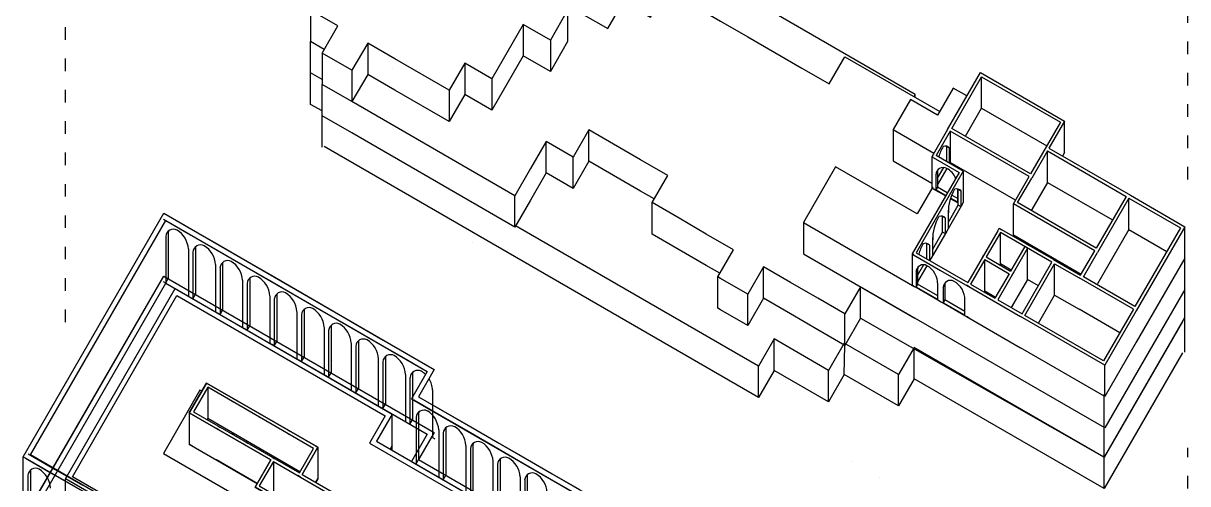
# Model space of a CAD drawing. Header units: metres. Extents: x 1950 to 2882, y 2050 to 2715.
# Drawn here: x 2623.6 to 2735, y 2317.5 to 2361.6 of the extents above; entities that cross this region are included whole.
import ezdxf

# ---------------------------------------------------------------- set-up
doc = ezdxf.new("R2010")
doc.units = ezdxf.units.M
doc.linetypes.add('ACAD_ISO03W100', pattern=[30, 12, -18])
for name, color, linetype in [('BACK 1', 250, 'Continuous'), ('BRICK WALLS', 250, 'Continuous'), ('CONTEXT', 250, 'Continuous'), ('OUTLINE', 250, 'Continuous'), ('PILARS', 250, 'Continuous')]:
    doc.layers.add(name, color=color, linetype=linetype)
doc.layers.add('DOUBLE SKIN FACADE', color=250, linetype='Continuous', transparency=0.5)
doc.layers.add('lineass', color=250, linetype='ACAD_ISO03W100', transparency=0.5)

msp = doc.modelspace()

# ---------------------------------------------------------------- linework, layer by layer
at = {"layer": 'BACK 1'}
msp.add_line((2637.01, 2320.43), (2644.81, 2315.93), dxfattribs=at)
for points in [[(2659.47, 2298.92), (2660.97, 2301.52), (2658.37, 2303.02), (2659.87, 2305.62), (2654.67, 2308.62), (2656.17, 2311.22), (2645.78, 2317.22), (2647.28, 2319.81), (2639.49, 2324.31), (2641.14, 2327.17)], [(2641.14, 2327.17), (2651.79, 2321.02), (2650.29, 2318.42), (2671.07, 2306.42), (2669.57, 2303.82), (2687.76, 2293.32), (2686.26, 2290.73), (2701.85, 2281.73), (2700.35, 2279.13), (2710.74, 2273.13), (2709.09, 2270.27), (2703.89, 2273.27), (2702.39, 2270.67), (2697.2, 2273.67), (2695.7, 2271.07), (2661.66, 2290.72), (2663.16, 2293.32), (2660.57, 2294.82)], [(2640.69, 2326.39), (2640.51, 2326.49), (2637.01, 2320.43)], [(2645.98, 2317.56), (2642.08, 2319.81)], [(2651.79, 2318.02), (2651.59, 2317.67)]]:
    msp.add_lwpolyline(points, dxfattribs=at)
at = {"layer": 'BRICK WALLS'}
for p, q in [((2715.32, 2353.46), (2715.32, 2356.46)), ((2723.27, 2349.22), (2723.27, 2352.22)), ((2712.06, 2351.41), (2710.56, 2348.81)), ((2712.32, 2351.26), (2710.97, 2348.92)), ((2712.32, 2351.26), (2712.32, 2348.26)), ((2711.99, 2348.34), (2711.99, 2349.78)), ((2712.25, 2349.63), (2711.99, 2349.78)), ((2712.25, 2348.19), (2712.25, 2349.63)), ((2721.62, 2346.36), (2721.62, 2349.36)), ((2710.64, 2348.94), (2710.56, 2348.81)), ((2710.56, 2348.81), (2710.56, 2345.81)), ((2710.69, 2348.74), (2710.56, 2348.81)), ((2710.69, 2348.74), (2713.16, 2347.31)), ((2713.57, 2347.42), (2710.97, 2348.92)), ((2713.16, 2347.31), (2708.66, 2339.52)), ((2713.57, 2347.42), (2709.07, 2339.63)), ((2710.95, 2347.09), (2711.1, 2347.35)), ((2710.95, 2347.09), (2710.95, 2345.65)), ((2711.1, 2347.35), (2711.1, 2345.91)), ((2713.57, 2347.42), (2713.57, 2344.42)), ((2710.56, 2345.81), (2710.69, 2345.74)), ((2710.95, 2345.59), (2710.69, 2345.74)), ((2711.1, 2345.91), (2710.95, 2345.65)), ((2711.89, 2345.11), (2710.95, 2345.65)), ((2711.86, 2345.06), (2710.95, 2345.59)), ((2712.04, 2345.37), (2711.1, 2345.91)), ((2713.03, 2344.8), (2712.45, 2345.13)), ((2713.03, 2344.45), (2713.03, 2345.73)), ((2713.09, 2344.18), (2713.09, 2345.68)), ((2713.35, 2345.53), (2713.09, 2345.68)), ((2713.35, 2344.03), (2713.35, 2345.53)), ((2729.41, 2341.86), (2729.41, 2344.86)), ((2713.03, 2344.39), (2712.33, 2344.79)), ((2713.03, 2344.45), (2712.35, 2344.84)), ((2713.09, 2344.36), (2713.03, 2344.39)), ((2713.35, 2344.03), (2713.09, 2344.18)), ((2713.5, 2344.29), (2713.57, 2344.42)), ((2718.36, 2341.31), (2718.36, 2344.31)), ((2711.59, 2341.59), (2711.59, 2343.09)), ((2711.85, 2342.94), (2711.59, 2343.09)), ((2711.85, 2341.44), (2711.85, 2342.94)), ((2712.15, 2341.96), (2712.15, 2343.7)), ((2711.85, 2341.44), (2711.59, 2341.59)), ((2717.01, 2341.98), (2717.27, 2341.83)), ((2717.12, 2338.57), (2717.12, 2341.57)), ((2734.76, 2339.12), (2734.76, 2342.12)), ((2710.09, 2339.04), (2710.09, 2340.49)), ((2710.35, 2340.34), (2710.09, 2340.49)), ((2710.65, 2339.36), (2710.65, 2341.1)), ((2708.66, 2339.52), (2708.66, 2336.52)), ((2708.79, 2339.44), (2708.66, 2339.52)), ((2708.79, 2339.44), (2711.39, 2337.94)), ((2709.07, 2339.63), (2714.01, 2336.78)), ((2710.35, 2338.89), (2710.35, 2340.34)), ((2719.71, 2337.07), (2719.71, 2340.07)), ((2715.62, 2335.97), (2715.62, 2338.97)), ((2722.31, 2335.57), (2722.31, 2338.57)), ((2709.05, 2337.79), (2709.2, 2338.05)), ((2709.05, 2337.79), (2709.05, 2336.35)), ((2709.2, 2338.05), (2709.2, 2336.61)), ((2711.39, 2337.94), (2713.99, 2336.44)), ((2708.79, 2336.44), (2708.66, 2336.52)), ((2709.05, 2336.29), (2708.79, 2336.44)), ((2709.2, 2336.61), (2709.05, 2336.35)), ((2711.13, 2335.15), (2709.05, 2336.35)), ((2711.13, 2335.09), (2709.05, 2336.29)), ((2711.13, 2335.5), (2709.2, 2336.61)), ((2711.13, 2335.15), (2711.13, 2336.59)), ((2711.65, 2336.29), (2711.8, 2336.55)), ((2711.65, 2336.29), (2711.65, 2334.85)), ((2711.8, 2336.55), (2711.8, 2335.11)), ((2711.39, 2334.94), (2711.13, 2335.09)), ((2711.65, 2334.79), (2711.39, 2334.94)), ((2711.8, 2335.11), (2711.65, 2334.85)), ((2713.73, 2333.65), (2711.65, 2334.85)), ((2713.73, 2334), (2711.8, 2335.11)), ((2713.73, 2333.65), (2713.73, 2335.09)), ((2713.73, 2333.59), (2711.65, 2334.79)), ((2713.99, 2333.44), (2713.73, 2333.59)), ((2727.11, 2325.87), (2727.11, 2328.87)), ((2641.25, 2326.76), (2641.25, 2323.76)), ((2639.49, 2324.31), (2639.49, 2321.31)), ((2639.49, 2321.31), (2645.98, 2317.56)), ((2651.79, 2321.02), (2651.79, 2318.02)), ((2647.54, 2319.66), (2647.54, 2316.66))]:
    msp.add_line(p, q, dxfattribs=at)
for points in [[(2712.06, 2351.41), (2715.21, 2356.87)], [(2715.21, 2356.87), (2723.27, 2352.22), (2721.77, 2349.62)], [(2713.77, 2350.77), (2715.32, 2353.46), (2721.56, 2349.86)], [(2719.86, 2346.91), (2712.32, 2351.26)], [(2721.62, 2349.36), (2729.15, 2345.01), (2726.3, 2340.07), (2718.77, 2344.42), (2720.12, 2346.76)], [(2721.62, 2349.36), (2720.12, 2346.76)], [(2721.77, 2349.62), (2729.56, 2345.12)], [(2712.32, 2348.26), (2712.27, 2348.17)], [(2718.56, 2344.66), (2712.32, 2348.26)], [(2723.27, 2349.22), (2723.06, 2348.86)], [(2711.1, 2346.75), (2711.7, 2347.78)], [(2711.99, 2347.69), (2711.1, 2346.15)], [(2726.15, 2339.81), (2718.36, 2344.31), (2719.86, 2346.91)], [(2721.62, 2346.36), (2720.12, 2343.76)], [(2721.62, 2346.36), (2727.85, 2342.76)], [(2729.41, 2344.86), (2734.35, 2342.01), (2730, 2334.48), (2725.06, 2337.33), (2726.41, 2339.66)], [(2729.41, 2344.86), (2726.41, 2339.66)], [(2729.56, 2345.12), (2734.76, 2342.12), (2730.11, 2334.07)], [(2713.5, 2344.29), (2712, 2341.7)], [(2712.15, 2342.56), (2713.09, 2344.18)], [(2720.07, 2343.67), (2720.12, 2343.76)], [(2712, 2341.7), (2710.5, 2339.1)], [(2710.65, 2339.96), (2711.59, 2341.59)], [(2716.86, 2341.72), (2714.01, 2336.78)], [(2717.12, 2341.57), (2715.77, 2339.23)], [(2716.86, 2341.72), (2717.01, 2341.98)], [(2722.05, 2338.72), (2717.12, 2341.57)], [(2722.2, 2338.98), (2717.27, 2341.83)], [(2729.41, 2341.86), (2726.41, 2336.66)], [(2729.41, 2341.86), (2733.05, 2339.76)], [(2724.85, 2337.56), (2718.36, 2341.31)], [(2719.6, 2340.48), (2719.86, 2340.33)], [(2715.36, 2339.12), (2715.51, 2339.38)], [(2719.71, 2340.07), (2716.86, 2335.13)], [(2719.45, 2340.22), (2718.1, 2337.88)], [(2719.71, 2340.07), (2719.71, 2340.07), (2719.45, 2340.22)], [(2724.8, 2337.48), (2726.15, 2339.81)], [(2709.2, 2337.45), (2709.8, 2338.49)], [(2710.09, 2338.39), (2709.2, 2336.85)], [(2710.5, 2339.1), (2710.37, 2338.88)], [(2715.62, 2338.97), (2714.27, 2336.63), (2716.6, 2335.28)], [(2715.62, 2338.97), (2717.95, 2337.62)], [(2715.77, 2339.23), (2718.1, 2337.88)], [(2717.12, 2338.57), (2717.07, 2338.48)], [(2718.16, 2337.97), (2717.12, 2338.57)], [(2719.2, 2333.78), (2722.05, 2338.72)], [(2729.85, 2334.22), (2727, 2329.28), (2719.46, 2333.63), (2722.31, 2338.57), (2724.65, 2337.22)], [(2722.2, 2338.98), (2724.8, 2337.48)], [(2734.76, 2339.12), (2730.11, 2331.07)], [(2717.95, 2337.62), (2716.6, 2335.28)], [(2719.71, 2337.07), (2718.16, 2334.38)], [(2718.36, 2337.73), (2718.21, 2337.47)], [(2720.75, 2336.47), (2719.71, 2337.07)], [(2729.85, 2334.22), (2724.65, 2337.22)], [(2713.86, 2336.52), (2719.05, 2333.52)], [(2714.12, 2336.37), (2713.86, 2336.52)], [(2715.62, 2335.97), (2715.57, 2335.88)], [(2715.62, 2335.97), (2716.66, 2335.37)], [(2726.36, 2336.58), (2726.41, 2336.66)], [(2716.86, 2335.13), (2719.2, 2333.78)], [(2720.76, 2332.88), (2722.31, 2335.57), (2724.65, 2334.22)], [(2718.36, 2334.73), (2718.21, 2334.47)], [(2730.11, 2334.07), (2727.11, 2328.87), (2719.05, 2333.52)], [(2728.55, 2331.97), (2724.65, 2334.22)], [(2713.86, 2333.52), (2719.05, 2330.52)], [(2730.11, 2331.07), (2727.11, 2325.87), (2719.05, 2330.52)], [(2650.29, 2318.42), (2651.79, 2321.02), (2641.14, 2327.17), (2639.49, 2324.31), (2647.28, 2319.81)], [(2650.08, 2318.66), (2641.25, 2323.76), (2641.2, 2323.67)], [(2647.28, 2319.81), (2645.78, 2317.22), (2656.17, 2311.22)], [(2647.54, 2319.66), (2646.19, 2317.32), (2656.32, 2311.47)], [(2647.54, 2319.66), (2650.14, 2318.16)], [(2650.14, 2318.16), (2660.27, 2312.31)], [(2650.29, 2318.42), (2660.42, 2312.57)], [(2651.59, 2317.67), (2651.79, 2318.02)]]:
    msp.add_lwpolyline(points, dxfattribs=at)
for points in [[(2715.32, 2356.46), (2722.86, 2352.11), (2720.01, 2347.17), (2712.47, 2351.52)], [(2650.03, 2318.57), (2651.38, 2320.91), (2641.25, 2326.76), (2639.9, 2324.42)], [(2705.54, 2318.14), (2705.54, 2318.14)]]:
    msp.add_lwpolyline(points, close=True, dxfattribs=at)
for centre, radius, start, end in [((2715.08, 2347.67), 4.03, 148.2892, 163.9213), ((2711.85, 2349.34), 0.496, 36.206, 113.794), ((2711.59, 2349.49), 0.496, 36.206, 42.387), ((2711.64, 2347.09), 0.693, 60, 180), ((2711.79, 2347.35), 0.693, 162.5039, 180), ((2710.95, 2345.89), 2.08, 24.7356, 60), ((2716.17, 2343.58), 4.03, 148.2892, 181.7108), ((2712.95, 2345.24), 0.496, 36.206, 113.794), ((2712.69, 2345.39), 0.496, 36.206, 42.387), ((2714.67, 2340.98), 4.03, 148.2892, 181.7108), ((2711.45, 2342.64), 0.496, 36.206, 113.794), ((2711.19, 2342.79), 0.496, 36.206, 42.387), ((2713.17, 2338.38), 4.03, 148.2892, 163.9213), ((2709.95, 2340.04), 0.496, 36.206, 113.794), ((2709.69, 2340.19), 0.496, 36.206, 42.387), ((2709.74, 2337.79), 0.693, 60, 180), ((2709.89, 2338.05), 0.693, 162.5039, 180), ((2709.05, 2336.59), 2.08, 0, 60), ((2712.34, 2336.29), 0.693, 60, 180), ((2712.49, 2336.55), 0.693, 162.5039, 180), ((2711.65, 2335.09), 2.08, 0, 60)]:
    msp.add_arc(centre, radius, start, end, dxfattribs=at)
at = {"layer": 'CONTEXT'}
for p, q in [((2653.7, 2361.32), (2651.1, 2362.82)), ((2651.1, 2362.82), (2651.1, 2359.82)), ((2675.7, 2362.83), (2674.05, 2359.97)), ((2675.7, 2362.83), (2675.7, 2359.83)), ((2652.2, 2358.73), (2653.7, 2361.32)), ((2671.45, 2361.47), (2668.45, 2356.27)), ((2674.05, 2359.97), (2671.45, 2361.47)), ((2671.45, 2361.47), (2671.45, 2358.47)), ((2652.4, 2359.07), (2651.1, 2359.82)), ((2656.56, 2359.67), (2655.06, 2357.08)), ((2659.15, 2358.17), (2656.56, 2359.67)), ((2656.56, 2359.67), (2656.56, 2356.67)), ((2674.05, 2359.97), (2674.05, 2356.97)), ((2675.7, 2359.83), (2674.05, 2356.97)), ((2655.06, 2357.08), (2652.2, 2358.73)), ((2652.2, 2358.73), (2652.2, 2355.73)), ((2671.45, 2358.47), (2668.45, 2353.27)), ((2674.05, 2356.97), (2671.45, 2358.47)), ((2664.35, 2355.17), (2659.15, 2358.17)), ((2665.85, 2357.77), (2664.35, 2355.17)), ((2668.45, 2356.27), (2665.85, 2357.77)), ((2665.85, 2357.77), (2665.85, 2354.77)), ((2655.06, 2357.08), (2655.06, 2354.08)), ((2656.56, 2356.67), (2655.06, 2354.08)), ((2659.15, 2355.17), (2656.56, 2356.67)), ((2668.45, 2356.27), (2668.45, 2353.27)), ((2655.06, 2354.08), (2652.2, 2355.73)), ((2652.2, 2352.73), (2652.2, 2355.73)), ((2664.35, 2352.17), (2659.15, 2355.17)), ((2664.35, 2355.17), (2664.35, 2352.17)), ((2712.61, 2355.37), (2711.11, 2352.77)), ((2713.91, 2354.62), (2712.61, 2355.37)), ((2665.85, 2354.77), (2664.35, 2352.17)), ((2668.45, 2353.27), (2665.85, 2354.77)), ((2708.52, 2354.27), (2706.87, 2351.41)), ((2711.11, 2352.77), (2708.52, 2354.27)), ((2652.2, 2349.73), (2652.2, 2352.73)), ((2677.74, 2348.37), (2677.74, 2351.37)), ((2706.87, 2351.41), (2710.76, 2349.16)), ((2706.87, 2351.41), (2706.87, 2348.41)), ((2673.65, 2347.27), (2673.65, 2350.27)), ((2676.24, 2345.77), (2676.24, 2348.77)), ((2706.87, 2348.41), (2710.56, 2346.28)), ((2670.65, 2342.08), (2670.65, 2345.08)), ((2710.64, 2345.94), (2709.14, 2343.35)), ((2683.78, 2341.42), (2683.78, 2344.42)), ((2698.27, 2342.52), (2698.27, 2339.52)), ((2694.43, 2335.27), (2694.43, 2338.27)), ((2690.07, 2334.32), (2690.07, 2337.32)), ((2703.72, 2333.37), (2703.72, 2336.37)), ((2692.93, 2332.67), (2692.93, 2335.67)), ((2702.22, 2330.77), (2702.22, 2333.77)), ((2703.72, 2333.37), (2727.05, 2320.07)), ((2727.11, 2320.18), (2734.76, 2333.43)), ((2695.47, 2328.38), (2695.47, 2331.38)), ((2702.17, 2327.98), (2702.22, 2330.77)), ((2708.87, 2327.57), (2708.87, 2330.44)), ((2693.97, 2325.78), (2693.97, 2328.78)), ((2700.67, 2325.38), (2700.67, 2328.38)), ((2707.37, 2324.98), (2707.37, 2327.98))]:
    msp.add_line(p, q, dxfattribs=at)
for points in [[(2708.85, 2354.54), (2708.97, 2354.76), (2693.38, 2363.76), (2694.88, 2366.36), (2687.22, 2370.78)], [(2680.2, 2367.62), (2680.05, 2367.36), (2677.45, 2368.86), (2676.1, 2366.52), (2678.7, 2365.02), (2677.2, 2362.42), (2679.54, 2361.07), (2681.04, 2363.67), (2683.63, 2362.17), (2685.13, 2364.77), (2687.73, 2363.27), (2690.33, 2361.77), (2692.93, 2360.27), (2695.53, 2358.77), (2698.12, 2357.27), (2700.72, 2355.77), (2702.22, 2358.37), (2711.32, 2353.12)], [(2651.1, 2353.82), (2651.1, 2356.82), (2651.1, 2359.82)], [(2652.4, 2359.07), (2651.1, 2359.82)], [(2652.4, 2359.07), (2652.4, 2359.08)], [(2652.2, 2356.19), (2651.1, 2356.82)], [(2652.2, 2353.19), (2651.1, 2353.82)], [(2702.22, 2333.77), (2699.63, 2335.27), (2697.03, 2336.77), (2694.43, 2338.27), (2692.93, 2335.67), (2690.33, 2337.17), (2690.07, 2337.32), (2691.57, 2339.92), (2688.97, 2341.42), (2686.38, 2342.92), (2683.78, 2344.42), (2685.28, 2347.02), (2682.68, 2348.52), (2680.08, 2350.02), (2677.74, 2351.37), (2676.24, 2348.77), (2673.65, 2350.27), (2672.15, 2347.67), (2670.65, 2345.08), (2655.06, 2354.08)], [(2708.97, 2354.47), (2708.97, 2354.76)], [(2655.06, 2351.08), (2652.2, 2352.73)], [(2683.98, 2344.77), (2682.68, 2345.52), (2680.08, 2347.02), (2677.74, 2348.37), (2676.24, 2345.77), (2673.65, 2347.27), (2672.15, 2344.67), (2670.65, 2342.08), (2655.06, 2351.08)], [(2734.55, 2330.06), (2727.05, 2317.07), (2708.87, 2327.57), (2707.37, 2324.98), (2702.17, 2327.98), (2700.67, 2325.38), (2695.47, 2328.38), (2693.97, 2325.78), (2652.4, 2349.78)], [(2723.06, 2348.86), (2723.06, 2348.87)], [(2709.14, 2343.35), (2701.34, 2347.85), (2698.27, 2342.52)], [(2734.55, 2333.07), (2734.55, 2333.06), (2727.05, 2320.07), (2708.87, 2330.57), (2707.37, 2327.98), (2702.17, 2330.98), (2700.67, 2328.38), (2695.47, 2331.38), (2693.97, 2328.78), (2670.72, 2342.21)], [(2698.27, 2342.52), (2708.92, 2336.37)], [(2690.27, 2337.67), (2688.97, 2338.42), (2686.38, 2339.92), (2683.78, 2341.42)], [(2698.27, 2339.52), (2708.92, 2333.37)], [(2734.76, 2330.12), (2734.76, 2333.12), (2734.76, 2336.12), (2734.76, 2339.12)], [(2703.72, 2336.37), (2702.22, 2333.77)], [(2734.76, 2336.12), (2734.76, 2336.12), (2727.11, 2322.87), (2703.72, 2336.37)], [(2702.22, 2330.77), (2699.63, 2332.27), (2697.03, 2333.77), (2694.43, 2335.27), (2692.93, 2332.67), (2690.33, 2334.17), (2690.07, 2334.32)], [(2703.72, 2333.37), (2702.22, 2330.77)], [(2727.05, 2317.07), (2727.05, 2320.07), (2727.05, 2323.07), (2727.05, 2326.07)]]:
    msp.add_lwpolyline(points, dxfattribs=at)
at = {"layer": 'DOUBLE SKIN FACADE'}
for p, q in [((2637.02, 2342.84), (2639.61, 2341.34)), ((2637.27, 2343.28), (2639.86, 2341.78)), ((2637.48, 2341.63), (2637.48, 2337.15)), ((2639.86, 2341.78), (2642.46, 2340.28)), ((2637.23, 2341.19), (2637.23, 2336.72)), ((2639.61, 2341.34), (2642.21, 2339.84)), ((2639.4, 2339.99), (2639.4, 2335.47)), ((2639.83, 2339.69), (2639.83, 2335.22)), ((2640.08, 2340.13), (2640.08, 2335.65)), ((2642.21, 2339.84), (2644.81, 2338.34)), ((2642.46, 2340.28), (2645.06, 2338.78)), ((2642, 2338.49), (2642, 2333.97)), ((2642.43, 2338.19), (2642.43, 2333.72)), ((2642.68, 2338.63), (2642.68, 2334.15)), ((2644.81, 2338.34), (2647.41, 2336.84)), ((2645.06, 2338.78), (2647.66, 2337.28)), ((2637.23, 2336.72), (2637.48, 2337.15)), ((2645.28, 2337.13), (2645.28, 2332.65)), ((2647.66, 2337.28), (2650.26, 2335.78)), ((2637.23, 2336.72), (2637.02, 2336.84)), ((2644.59, 2336.99), (2644.59, 2332.47)), ((2645.03, 2336.69), (2645.03, 2332.22)), ((2647.41, 2336.84), (2650.01, 2335.34)), ((2639.4, 2335.47), (2639.61, 2335.34)), ((2639.83, 2335.22), (2639.61, 2335.34)), ((2639.83, 2335.22), (2640.08, 2335.65)), ((2647.19, 2335.49), (2647.19, 2330.97)), ((2647.62, 2335.19), (2647.62, 2330.72)), ((2647.87, 2335.63), (2647.87, 2331.15)), ((2650.01, 2335.34), (2652.6, 2333.84)), ((2650.26, 2335.78), (2652.85, 2334.28)), ((2642, 2333.97), (2642.21, 2333.84)), ((2642.43, 2333.72), (2642.21, 2333.84)), ((2642.43, 2333.72), (2642.68, 2334.15)), ((2649.79, 2333.99), (2649.79, 2329.47)), ((2650.47, 2334.13), (2650.47, 2329.65)), ((2652.6, 2333.84), (2655.2, 2332.34)), ((2652.85, 2334.28), (2655.45, 2332.78)), ((2645.03, 2332.22), (2645.28, 2332.65)), ((2650.22, 2333.69), (2650.22, 2329.22)), ((2653.07, 2332.63), (2653.07, 2328.15)), ((2655.45, 2332.78), (2658.05, 2331.28)), ((2644.59, 2332.47), (2644.81, 2332.34)), ((2645.03, 2332.22), (2644.81, 2332.34)), ((2652.39, 2332.49), (2652.39, 2327.97)), ((2652.82, 2332.19), (2652.82, 2327.72)), ((2655.2, 2332.34), (2657.8, 2330.84)), ((2647.19, 2330.97), (2647.41, 2330.84)), ((2647.62, 2330.72), (2647.41, 2330.84)), ((2647.62, 2330.72), (2647.87, 2331.15)), ((2654.99, 2330.99), (2654.99, 2326.47)), ((2655.42, 2330.69), (2655.42, 2326.22)), ((2655.67, 2331.13), (2655.67, 2326.65)), ((2657.8, 2330.84), (2660.4, 2329.34)), ((2658.05, 2331.28), (2660.65, 2329.78)), ((2649.79, 2329.47), (2650.01, 2329.34)), ((2650.22, 2329.22), (2650.01, 2329.34)), ((2650.22, 2329.22), (2650.47, 2329.65)), ((2657.58, 2329.49), (2657.58, 2324.97)), ((2658.27, 2329.63), (2658.27, 2325.15)), ((2660.4, 2329.34), (2662.26, 2328.27)), ((2660.65, 2329.78), (2662.94, 2328.45)), ((2652.82, 2327.72), (2653.07, 2328.15)), ((2658.02, 2329.19), (2658.02, 2324.72)), ((2652.39, 2327.97), (2652.6, 2327.84)), ((2652.82, 2327.72), (2652.6, 2327.84)), ((2660.18, 2327.99), (2660.18, 2323.47)), ((2660.61, 2327.69), (2660.61, 2323.22)), ((2660.86, 2328.13), (2660.86, 2323.65)), ((2654.99, 2326.47), (2655.2, 2326.34)), ((2655.42, 2326.22), (2655.2, 2326.34)), ((2655.42, 2326.22), (2655.67, 2326.65)), ((2662.78, 2326.49), (2662.78, 2321.97)), ((2657.58, 2324.97), (2657.8, 2324.84)), ((2658.02, 2324.72), (2657.8, 2324.84)), ((2658.02, 2324.72), (2658.27, 2325.15)), ((2660.98, 2325.55), (2663.57, 2324.05)), ((2661.44, 2325.85), (2663.82, 2324.48)), ((2661.19, 2323.9), (2661.19, 2319.42)), ((2661.44, 2324.33), (2661.44, 2319.85)), ((2663.57, 2324.05), (2666.17, 2322.55)), ((2663.82, 2324.48), (2666.42, 2322.98)), ((2660.18, 2323.47), (2660.4, 2323.34)), ((2660.61, 2323.22), (2660.4, 2323.34)), ((2660.61, 2323.22), (2660.86, 2323.65)), ((2663.36, 2322.7), (2663.36, 2318.17)), ((2664.04, 2322.83), (2664.04, 2318.35)), ((2666.42, 2322.98), (2669.02, 2321.48)), ((2662.78, 2321.97), (2663, 2321.84)), ((2663.79, 2322.4), (2663.79, 2317.92)), ((2666.17, 2322.55), (2668.77, 2321.05)), ((2669.02, 2321.48), (2671.62, 2319.98)), ((2624.07, 2320.41), (2626.66, 2318.91)), ((2665.96, 2321.2), (2665.96, 2316.67)), ((2666.39, 2320.9), (2666.39, 2316.42)), ((2666.64, 2321.33), (2666.64, 2316.85)), ((2668.77, 2321.05), (2671.37, 2319.55)), ((2623.6, 2314.11), (2623.6, 2320.11)), ((2623.82, 2319.98), (2626.41, 2318.48)), ((2661.19, 2319.42), (2660.98, 2319.55)), ((2661.19, 2319.42), (2661.44, 2319.85)), ((2668.55, 2319.7), (2668.55, 2315.17)), ((2668.99, 2319.4), (2668.99, 2314.92)), ((2669.24, 2319.83), (2669.24, 2315.35)), ((2671.37, 2319.55), (2673.97, 2318.05)), ((2671.62, 2319.98), (2674.22, 2318.48)), ((2624.03, 2318.33), (2624.03, 2313.86)), ((2624.28, 2318.76), (2624.28, 2314.29)), ((2626.41, 2318.48), (2629.01, 2316.98)), ((2626.66, 2318.91), (2629.26, 2317.41)), ((2663.36, 2318.17), (2663.57, 2318.05)), ((2663.79, 2317.92), (2664.04, 2318.35)), ((2671.15, 2318.2), (2671.15, 2313.67)), ((2671.84, 2318.33), (2671.84, 2313.85)), ((2674.22, 2318.48), (2676.82, 2316.98)), ((2663.79, 2317.92), (2663.57, 2318.05)), ((2671.59, 2317.9), (2671.59, 2313.42)), ((2673.97, 2318.05), (2676.57, 2316.55))]:
    msp.add_line(p, q, dxfattribs=at)
for points in [[(2636.59, 2312.61), (2623.6, 2320.11), (2637.05, 2343.4), (2662.94, 2328.45), (2661.44, 2325.85), (2682.23, 2313.85)], [(2637.27, 2312.79), (2624.28, 2320.29), (2637.23, 2342.72), (2662.26, 2328.27), (2660.76, 2325.67), (2681.54, 2313.67)], [(2623.6, 2314.11), (2637.05, 2337.4), (2662.94, 2322.45), (2661.44, 2319.85), (2680.48, 2308.86)], [(2624.28, 2315.29), (2637.05, 2337.4), (2662.94, 2322.45), (2661.44, 2319.85), (2680.48, 2308.86)], [(2624.28, 2314.29), (2637.23, 2336.72), (2662.26, 2322.27), (2660.76, 2319.67), (2680.48, 2308.29)], [(2626.2, 2313.18), (2624.28, 2314.29), (2637.23, 2336.72), (2662.26, 2322.27), (2660.76, 2319.67), (2680.48, 2308.29)]]:
    msp.add_lwpolyline(points, dxfattribs=at)
for centre, radius, start, end in [((2637.97, 2341.14), 0.738, 62.0022, 175.9932), ((2638.22, 2341.57), 0.738, 169.803, 175.9932), ((2637.15, 2339.87), 2.25, 3.2263, 58.8196), ((2640.57, 2339.64), 0.738, 62.0022, 175.9932), ((2640.82, 2340.07), 0.738, 169.803, 175.9932), ((2639.75, 2338.37), 2.25, 3.2263, 58.8196), ((2643.16, 2338.14), 0.738, 62.0022, 175.9932), ((2643.41, 2338.57), 0.738, 169.803, 175.9932), ((2642.34, 2336.87), 2.25, 3.2263, 58.8196), ((2645.76, 2336.64), 0.738, 62.0022, 175.9932), ((2646.01, 2337.07), 0.738, 169.803, 175.9932), ((2644.94, 2335.37), 2.25, 3.2263, 58.8196), ((2648.36, 2335.14), 0.738, 62.0022, 175.9932), ((2648.61, 2335.57), 0.738, 169.803, 175.9932), ((2647.54, 2333.87), 2.25, 3.2263, 58.8196), ((2650.96, 2333.64), 0.738, 62.0022, 175.9932), ((2651.21, 2334.07), 0.738, 169.803, 175.9932), ((2650.14, 2332.37), 2.25, 3.2263, 58.8196), ((2653.56, 2332.14), 0.738, 62.0022, 175.9932), ((2653.81, 2332.57), 0.738, 169.803, 175.9932), ((2652.74, 2330.87), 2.25, 3.2263, 58.8196), ((2656.15, 2330.64), 0.738, 62.0022, 175.9932), ((2656.4, 2331.07), 0.738, 169.803, 175.9932), ((2655.34, 2329.37), 2.25, 3.2263, 58.8196), ((2658.75, 2329.14), 0.738, 62.0022, 175.9932), ((2659, 2329.57), 0.738, 169.803, 175.9932), ((2657.93, 2327.87), 2.25, 3.2263, 58.8196), ((2661.35, 2327.64), 0.738, 62.0022, 175.9932), ((2661.6, 2328.07), 0.738, 169.803, 175.9932), ((2660.53, 2326.37), 2.25, 45.9589, 58.8196), ((2660.53, 2326.37), 2.25, 3.2263, 32.3135), ((2661.93, 2323.84), 0.738, 62.0022, 175.9932), ((2662.18, 2324.28), 0.738, 169.803, 175.9932), ((2661.11, 2322.57), 2.25, 3.2263, 58.8196), ((2664.53, 2322.34), 0.738, 62.0022, 175.9932), ((2664.78, 2322.78), 0.738, 169.803, 175.9932), ((2663.71, 2321.07), 2.25, 3.2263, 58.8196), ((2667.13, 2320.84), 0.738, 62.0022, 175.9932), ((2666.31, 2319.57), 2.25, 3.2263, 58.8196), ((2667.38, 2321.28), 0.738, 169.803, 175.9932), ((2669.72, 2319.34), 0.738, 62.0022, 175.9932), ((2669.97, 2319.78), 0.738, 169.803, 175.9932), ((2668.9, 2318.07), 2.25, 3.2263, 58.8196), ((2624.77, 2318.28), 0.738, 62.0022, 175.9932), ((2625.02, 2318.71), 0.738, 169.803, 175.9932), ((2623.95, 2317), 2.25, 3.2263, 58.8196), ((2672.32, 2317.84), 0.738, 62.0022, 175.9932), ((2672.57, 2318.28), 0.738, 169.803, 175.9932), ((2671.5, 2316.57), 2.25, 3.2263, 58.8196)]:
    msp.add_arc(centre, radius, start, end, dxfattribs=at)
at = {"layer": 'lineass', "ltscale": 0.1}
for p, q in [((2735.05, 2346.63), (2735.05, 2386.53)), ((2627.63, 2333), (2627.63, 2372.89)), ((2735.05, 2281.08), (2735.05, 2320.98))]:
    msp.add_line(p, q, dxfattribs=at)
at = {"layer": 'OUTLINE'}
for points in [[(2658.91, 2357.21), (2658.91, 2357.21)], [(2653.21, 2329.33), (2653.21, 2329.33)]]:
    msp.add_lwpolyline(points, close=True, dxfattribs=at)
for points in [[(2627.63, 2318.01), (2638.13, 2336.2), (2658.91, 2324.2), (2657.41, 2321.6), (2678.2, 2309.6)], [(2641.29, 2310.69), (2628.3, 2318.19), (2638.31, 2335.53), (2658.24, 2324.02), (2656.74, 2321.42), (2677.53, 2309.42)], [(2714.12, 2333.37), (2713.86, 2333.52)], [(2733.25, 2330.82), (2733.25, 2330.81)], [(2658.91, 2320.73), (2658.91, 2321.2), (2658.91, 2324.2)], [(2658.91, 2321.2), (2658.71, 2320.85)], [(2640.62, 2310.51), (2627.63, 2318.01)], [(2627.63, 2306.01), (2627.63, 2309.01), (2627.63, 2312.01), (2627.63, 2315.01), (2627.63, 2318.01)]]:
    msp.add_lwpolyline(points, dxfattribs=at)
at = {"layer": 'PILARS'}
for points in [[(2666.57, 2340.64), (2666.57, 2340.64)], [(2691.46, 2329.74), (2691.46, 2329.74)], [(2702.95, 2319.64), (2702.95, 2319.64)], [(2705.54, 2318.14), (2705.54, 2318.14)]]:
    msp.add_lwpolyline(points, close=True, dxfattribs=at)
for points in [[(2640.99, 2326.91), (2641.14, 2327.17)], [(2641.14, 2327.17), (2641.4, 2327.02)], [(2643.84, 2325.26), (2643.58, 2325.41)], [(2643.73, 2325.67), (2643.99, 2325.52)], [(2639.75, 2324.16), (2639.49, 2324.31), (2639.64, 2324.57)], [(2646.44, 2323.76), (2646.18, 2323.91)], [(2646.33, 2324.17), (2646.59, 2324.02)], [(2642.34, 2322.66), (2642.08, 2322.81)], [(2642.23, 2323.07), (2642.49, 2322.92)], [(2648.93, 2322.67), (2649.19, 2322.52)], [(2643.84, 2322.26), (2643.58, 2322.41)], [(2644.83, 2321.57), (2645.09, 2321.42)], [(2649.04, 2322.26), (2648.78, 2322.41)], [(2639.75, 2321.16), (2639.49, 2321.31)], [(2644.94, 2321.16), (2644.68, 2321.31)], [(2646.44, 2320.76), (2646.18, 2320.91)], [(2651.53, 2321.17), (2651.79, 2321.02), (2651.64, 2320.76)], [(2642.34, 2319.66), (2642.08, 2319.81)], [(2647.43, 2320.07), (2647.69, 2319.92)], [(2649.04, 2319.26), (2648.78, 2319.41)], [(2644.94, 2318.16), (2644.68, 2318.31)], [(2650.14, 2318.16), (2649.88, 2318.31)], [(2651.79, 2318.02), (2651.64, 2317.76)]]:
    msp.add_lwpolyline(points, dxfattribs=at)

doc.saveas('drawing.dxf')
